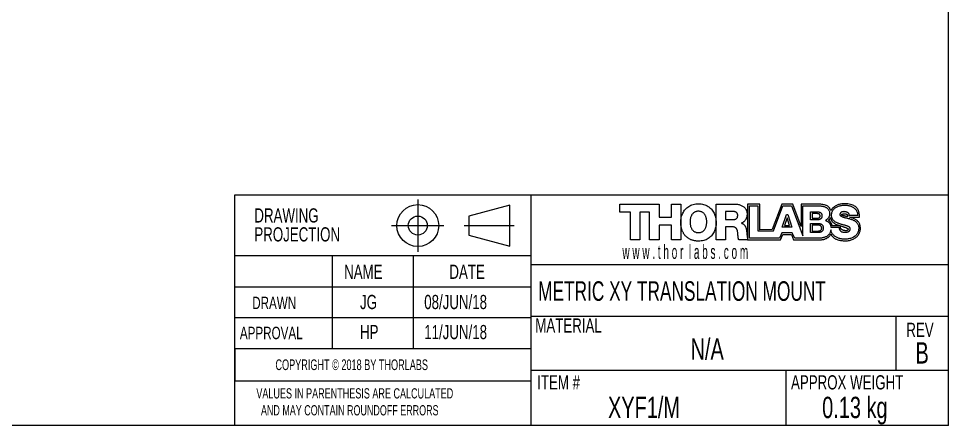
# Model space of a CAD drawing. Extents: x 0 to 278, y 1 to 215.
# Drawn here: x 139.4 to 278, y 0.9 to 61.5 of the extents above; entities that cross this region are included whole.
import ezdxf
from ezdxf.enums import TextEntityAlignment as Align

# ---------------------------------------------------------------- set-up
doc = ezdxf.new("R2010")
doc.units = 0
doc.header["$PDSIZE"] = -1
doc.linetypes.add('CENTERX2', pattern=[20.32, 12.7, -2.54, 2.54, -2.54])
doc.layers.get('0').update_dxf_attribs({"linetype": 'CONTINUOUS'})

# ---------------------------------------------------------------- blocks, each defined once
blk = doc.blocks.new('THIRD_ANGLE_PROJECTION_BLO')
at = {"color": 7, "linetype": 'CENTERX2'}
for p, q in [((101.48, 23.81), (101.48, 14.07)), ((96.6, 18.94), (106.35, 18.94)), ((110.14, 18.94), (119.45, 18.94))]:
    blk.add_line(p, q, dxfattribs=at)
at = {"color": 7, "linetype": 'CONTINUOUS'}
for p, q in [((118.62, 22.75), (111, 20.71)), ((118.62, 15.13), (118.62, 22.75)), ((111, 20.71), (111, 17.17)), ((111, 17.17), (118.62, 15.13))]:
    blk.add_line(p, q, dxfattribs=at)
for radius in [3.9, 1.77]:
    blk.add_circle((101.48, 18.94), radius, dxfattribs=at)
blk.add_point((101.48, 18.94), dxfattribs=at)
blk = doc.blocks.new('THORLABS_LOGO1')
at = {"color": 7, "linetype": 'CONTINUOUS'}
for p, q in [((30.2, 45.26), (30.2, 50.05)), ((30.2, 50.05), (53.56, 50.05)), ((53.56, 50.05), (53.56, 42.27)), ((60.91, 42.27), (60.91, 50.05)), ((60.91, 50.05), (66.5, 50.05)), ((66.5, 50.05), (66.5, 28.7)), ((87.62, 50.05), (98.55, 50.05)), ((87.62, 28.7), (87.62, 50.05)), ((106.38, 50.05), (106.37, 28.7)), ((113.64, 50.05), (106.38, 50.05)), ((113.73, 34.79), (113.64, 50.05)), ((126.78, 50.05), (121.04, 34.84)), ((133.38, 50.05), (126.78, 50.05)), ((138.3, 36.75), (133.38, 50.05)), ((147.73, 50.05), (138.3, 50.05)), ((138.3, 50.05), (138.3, 36.75)), ((36.6, 45.26), (30.2, 45.26)), ((36.6, 28.7), (36.6, 45.26)), ((47.97, 45.26), (42.18, 45.26)), ((42.18, 45.26), (42.18, 28.7)), ((47.97, 28.7), (47.97, 45.26)), ((97.65, 45.61), (93.21, 45.61)), ((93.21, 45.61), (93.21, 40.8)), ((107.51, 29.72), (107.51, 48.99)), ((107.51, 48.99), (112.53, 48.99)), ((112.53, 48.99), (112.53, 34.08)), ((121.78, 34.08), (127.39, 48.99)), ((127.39, 48.99), (132.5, 48.99)), ((132.5, 48.99), (139.3, 31.03)), ((139.3, 31.03), (139.3, 48.99)), ((139.3, 48.99), (148.33, 48.99)), ((143.88, 45.36), (148.36, 45.36)), ((143.88, 40.69), (143.88, 45.36)), ((53.56, 42.27), (60.91, 42.27)), ((93.21, 40.8), (97.89, 40.8)), ((127.07, 36.2), (129.59, 43.91)), ((129.93, 41.88), (128.42, 37.23)), ((129.59, 43.91), (130.37, 43.91)), ((131.39, 37.23), (129.93, 41.88)), ((130.37, 43.91), (132.81, 36.2)), ((148.36, 40.69), (143.88, 40.69)), ((144.86, 44.33), (144.86, 41.64)), ((147.98, 44.33), (144.86, 44.33)), ((144.86, 41.64), (147.98, 41.64)), ((171.99, 43.2), (166.97, 43.2)), ((167.19, 42.21), (173.07, 42.17)), ((60.91, 37.49), (53.56, 37.49)), ((53.56, 37.49), (53.56, 28.7)), ((60.91, 28.7), (60.91, 37.49)), ((97.44, 36.47), (93.21, 36.47)), ((93.21, 36.47), (93.21, 28.7)), ((102.69, 38.69), (102.69, 38.63)), ((112.53, 34.08), (121.78, 34.08)), ((121.04, 34.84), (113.73, 34.79)), ((132.81, 36.2), (127.07, 36.2)), ((128.42, 37.23), (131.39, 37.23)), ((143.88, 38.46), (148.85, 38.46)), ((143.88, 33.08), (143.88, 38.46)), ((144.84, 37.46), (144.84, 34)), ((148.57, 37.46), (144.84, 37.46)), ((144.84, 34), (148.57, 34)), ((156.06, 36.23), (160.86, 36.23)), ((161.57, 37.13), (156.71, 37.13)), ((42.18, 28.7), (36.6, 28.7)), ((53.56, 28.7), (47.97, 28.7)), ((66.5, 28.7), (60.91, 28.7)), ((93.21, 28.7), (87.62, 28.7)), ((106.37, 28.7), (101.19, 28.7)), ((106.37, 29.72), (106.37, 28.7)), ((106.37, 28.7), (126.07, 28.76)), ((125.34, 29.72), (107.51, 29.72)), ((126.8, 32.97), (125.34, 29.72)), ((126.07, 28.76), (127.34, 31.91)), ((133.03, 32.97), (126.8, 32.97)), ((127.34, 31.91), (132.52, 31.91)), ((132.52, 31.91), (133.73, 28.76)), ((134.47, 29.7), (133.03, 32.97)), ((133.73, 28.76), (149.68, 28.76)), ((148.57, 29.7), (134.47, 29.7)), ((148.85, 33.08), (143.88, 33.08))]:
    blk.add_line(p, q, dxfattribs=at)
at = {"color": 8, "linetype": 'CONTINUOUS'}
for points in [[(66.52, 39.13), (66.54, 39.89), (66.6, 40.64), (66.7, 41.37), (66.83, 42.08), (67.01, 42.77), (67.22, 43.45), (67.47, 44.1), (67.75, 44.72), (68.07, 45.32), (68.43, 45.9), (68.83, 46.44), (69.26, 46.96), (69.72, 47.44), (70.22, 47.89), (70.75, 48.3), (71.32, 48.68), (71.92, 49.02), (72.55, 49.32), (73.22, 49.58), (73.92, 49.79), (74.65, 49.96), (75.41, 50.09), (76.2, 50.16), (77.03, 50.19)], [(77.03, 50.19), (77.85, 50.17), (78.65, 50.09), (79.42, 49.97), (80.15, 49.8), (80.86, 49.59), (81.53, 49.33), (82.17, 49.03), (82.77, 48.69), (83.34, 48.31), (83.88, 47.9), (84.38, 47.45), (84.85, 46.96), (85.28, 46.45), (85.68, 45.9), (86.04, 45.32), (86.36, 44.72), (86.65, 44.09), (86.9, 43.43), (87.12, 42.76), (87.29, 42.06), (87.43, 41.34), (87.53, 40.61), (87.59, 39.85), (87.61, 39.09), (87.59, 38.32), (87.54, 37.57), (87.44, 36.83), (87.3, 36.11), (87.13, 35.41), (86.92, 34.74), (86.67, 34.08), (86.38, 33.45), (86.06, 32.85), (85.7, 32.27), (85.31, 31.72), (84.88, 31.2), (84.41, 30.71), (83.91, 30.26), (83.38, 29.84), (82.81, 29.46), (82.2, 29.12), (81.57, 28.82), (80.9, 28.56), (80.19, 28.35), (79.46, 28.17), (78.69, 28.05), (77.9, 27.97), (77.07, 27.95)], [(98.55, 50.05), (99.02, 50.04), (99.49, 50.01), (99.96, 49.97), (100.42, 49.9), (100.88, 49.82), (101.32, 49.71), (101.76, 49.59), (102.18, 49.45), (102.59, 49.28), (102.98, 49.09), (103.36, 48.89), (103.72, 48.66), (104.06, 48.4), (104.38, 48.13), (104.68, 47.83), (104.95, 47.51), (105.2, 47.16), (105.42, 46.79), (105.61, 46.4), (105.76, 45.98), (105.89, 45.53), (105.98, 45.06), (106.04, 44.56), (106.06, 44.04)], [(156.02, 46.19), (155.91, 46.41), (155.8, 46.63), (155.68, 46.85), (155.57, 47.07), (155.44, 47.29), (155.31, 47.51), (155.16, 47.73), (154.99, 47.95), (154.81, 48.16), (154.6, 48.37), (154.37, 48.57), (154.11, 48.76), (153.82, 48.94), (153.49, 49.12), (153.13, 49.28), (152.73, 49.43), (152.28, 49.56), (151.79, 49.69), (151.25, 49.79), (150.66, 49.88), (150.02, 49.95), (149.31, 50), (148.55, 50.04), (147.73, 50.05)], [(164.19, 50.25), (163.6, 50.24), (163.03, 50.2), (162.49, 50.15), (161.97, 50.07), (161.48, 49.97), (161.01, 49.86), (160.56, 49.72), (160.14, 49.58), (159.74, 49.42), (159.35, 49.24), (158.99, 49.06), (158.65, 48.86), (158.33, 48.66), (158.03, 48.44), (157.75, 48.23), (157.49, 48), (157.25, 47.78), (157.02, 47.55), (156.81, 47.32), (156.62, 47.08), (156.45, 46.86), (156.29, 46.63), (156.14, 46.41), (156.02, 46.19)], [(173.07, 42.17), (173.07, 42.56), (173.05, 42.98), (173.03, 43.41), (172.99, 43.84), (172.93, 44.29), (172.84, 44.74), (172.74, 45.19), (172.6, 45.64), (172.44, 46.09), (172.24, 46.53), (172.01, 46.96), (171.73, 47.37), (171.41, 47.77), (171.05, 48.15), (170.63, 48.51), (170.17, 48.84), (169.64, 49.15), (169.06, 49.42), (168.42, 49.66), (167.72, 49.87), (166.94, 50.03), (166.1, 50.15), (165.18, 50.22), (164.19, 50.25)], [(77.03, 45.73), (76.59, 45.72), (76.18, 45.67), (75.78, 45.59), (75.41, 45.48), (75.06, 45.35), (74.73, 45.19), (74.43, 45), (74.14, 44.79), (73.87, 44.56), (73.63, 44.31), (73.4, 44.04), (73.19, 43.75), (73, 43.45), (72.83, 43.13), (72.68, 42.79), (72.54, 42.45), (72.42, 42.09), (72.32, 41.72), (72.24, 41.35), (72.17, 40.96), (72.12, 40.58), (72.08, 40.19), (72.06, 39.79), (72.05, 39.39)], [(82.02, 39.39), (82.01, 39.79), (81.99, 40.19), (81.95, 40.58), (81.9, 40.96), (81.83, 41.35), (81.74, 41.72), (81.64, 42.09), (81.52, 42.45), (81.39, 42.79), (81.24, 43.13), (81.06, 43.45), (80.87, 43.75), (80.67, 44.04), (80.44, 44.31), (80.19, 44.56), (79.93, 44.79), (79.64, 45), (79.33, 45.19), (79, 45.35), (78.65, 45.48), (78.28, 45.59), (77.89, 45.67), (77.47, 45.72), (77.03, 45.73)], [(100.47, 43.31), (100.47, 43.5), (100.45, 43.69), (100.42, 43.87), (100.37, 44.03), (100.32, 44.19), (100.25, 44.34), (100.18, 44.48), (100.09, 44.61), (99.99, 44.74), (99.89, 44.85), (99.77, 44.96), (99.65, 45.06), (99.52, 45.15), (99.38, 45.23), (99.23, 45.3), (99.08, 45.37), (98.92, 45.43), (98.75, 45.48), (98.58, 45.52), (98.4, 45.55), (98.22, 45.58), (98.04, 45.6), (97.85, 45.61), (97.65, 45.61)], [(148.33, 48.99), (148.74, 48.99), (149.16, 48.98), (149.58, 48.96), (150, 48.93), (150.41, 48.88), (150.82, 48.82), (151.22, 48.75), (151.61, 48.66), (151.99, 48.55), (152.36, 48.42), (152.72, 48.27), (153.06, 48.1), (153.38, 47.92), (153.68, 47.71), (153.97, 47.47), (154.23, 47.22), (154.46, 46.93), (154.68, 46.62), (154.86, 46.29), (155.01, 45.93), (155.13, 45.53), (155.22, 45.11), (155.28, 44.66), (155.3, 44.17)], [(148.36, 45.36), (148.51, 45.35), (148.66, 45.34), (148.8, 45.33), (148.95, 45.3), (149.1, 45.27), (149.24, 45.24), (149.37, 45.19), (149.51, 45.14), (149.64, 45.08), (149.76, 45.01), (149.88, 44.93), (149.99, 44.84), (150.1, 44.75), (150.2, 44.64), (150.29, 44.53), (150.37, 44.4), (150.45, 44.27), (150.52, 44.12), (150.58, 43.96), (150.63, 43.79), (150.67, 43.61), (150.69, 43.42), (150.71, 43.22), (150.72, 43.01)], [(156.4, 43.55), (156.42, 44.06), (156.49, 44.55), (156.59, 45.01), (156.73, 45.44), (156.91, 45.85), (157.12, 46.24), (157.36, 46.6), (157.64, 46.93), (157.94, 47.25), (158.26, 47.54), (158.61, 47.8), (158.98, 48.05), (159.36, 48.27), (159.77, 48.47), (160.19, 48.65), (160.62, 48.81), (161.06, 48.95), (161.51, 49.07), (161.97, 49.17), (162.43, 49.25), (162.89, 49.31), (163.35, 49.36), (163.81, 49.38), (164.26, 49.39)], [(163.86, 45.52), (163.72, 45.52), (163.58, 45.51), (163.44, 45.5), (163.3, 45.48), (163.16, 45.46), (163.02, 45.44), (162.89, 45.41), (162.75, 45.37), (162.62, 45.33), (162.49, 45.28), (162.36, 45.23), (162.24, 45.17), (162.12, 45.1), (162.01, 45.03), (161.91, 44.95), (161.82, 44.86), (161.73, 44.77), (161.66, 44.67), (161.59, 44.56), (161.53, 44.44), (161.49, 44.31), (161.46, 44.17), (161.44, 44.03), (161.43, 43.88)], [(166.97, 43.2), (166.97, 43.42), (166.95, 43.62), (166.92, 43.81), (166.87, 43.98), (166.81, 44.15), (166.73, 44.3), (166.64, 44.45), (166.54, 44.58), (166.43, 44.7), (166.3, 44.82), (166.17, 44.92), (166.02, 45.02), (165.87, 45.1), (165.71, 45.18), (165.54, 45.25), (165.37, 45.31), (165.19, 45.36), (165.01, 45.4), (164.82, 45.44), (164.63, 45.47), (164.44, 45.49), (164.25, 45.51), (164.05, 45.51), (163.86, 45.52)], [(164.26, 49.39), (164.74, 49.38), (165.22, 49.35), (165.7, 49.3), (166.17, 49.23), (166.63, 49.15), (167.09, 49.03), (167.53, 48.9), (167.97, 48.75), (168.39, 48.58), (168.8, 48.38), (169.19, 48.16), (169.56, 47.92), (169.91, 47.66), (170.24, 47.37), (170.55, 47.07), (170.83, 46.73), (171.09, 46.38), (171.31, 46), (171.51, 45.59), (171.68, 45.17), (171.81, 44.71), (171.91, 44.24), (171.97, 43.73), (171.99, 43.2)], [(77.07, 27.95), (76.65, 27.95), (76.24, 27.97), (75.83, 28), (75.44, 28.05), (75.05, 28.11), (74.67, 28.17), (74.3, 28.25), (73.93, 28.35), (73.58, 28.45), (73.23, 28.56), (72.89, 28.69), (72.56, 28.82), (72.24, 28.97), (71.92, 29.13), (71.62, 29.29), (71.32, 29.47), (71.03, 29.66), (70.75, 29.85), (70.48, 30.06), (70.21, 30.27), (69.96, 30.49), (69.71, 30.72), (69.47, 30.96), (69.24, 31.21), (69.03, 31.47), (68.81, 31.73), (68.61, 32), (68.42, 32.28), (68.24, 32.57), (68.06, 32.86), (67.89, 33.16), (67.74, 33.47), (67.59, 33.78), (67.45, 34.1), (67.32, 34.43), (67.2, 34.76), (67.09, 35.1), (66.99, 35.44), (66.9, 35.79), (66.82, 36.14), (66.75, 36.5), (66.69, 36.86), (66.64, 37.23), (66.59, 37.6), (66.56, 37.98), (66.54, 38.36), (66.52, 38.74), (66.52, 39.13)], [(72.05, 39.39), (72.06, 39), (72.08, 38.6), (72.12, 38.21), (72.17, 37.82), (72.24, 37.44), (72.32, 37.07), (72.42, 36.7), (72.54, 36.34), (72.68, 36), (72.83, 35.66), (73, 35.34), (73.19, 35.04), (73.4, 34.75), (73.63, 34.48), (73.87, 34.23), (74.14, 33.99), (74.43, 33.79), (74.73, 33.6), (75.06, 33.44), (75.41, 33.31), (75.78, 33.2), (76.18, 33.12), (76.59, 33.07), (77.03, 33.06)], [(77.03, 33.06), (77.47, 33.07), (77.89, 33.12), (78.28, 33.2), (78.65, 33.31), (79, 33.44), (79.33, 33.6), (79.64, 33.79), (79.93, 33.99), (80.19, 34.23), (80.44, 34.48), (80.67, 34.75), (80.87, 35.04), (81.06, 35.34), (81.24, 35.66), (81.39, 36), (81.52, 36.34), (81.64, 36.7), (81.74, 37.07), (81.83, 37.44), (81.9, 37.82), (81.95, 38.21), (81.99, 38.6), (82.01, 39), (82.02, 39.39)], [(97.89, 40.8), (98.1, 40.8), (98.3, 40.82), (98.49, 40.84), (98.67, 40.87), (98.84, 40.92), (99, 40.97), (99.16, 41.02), (99.31, 41.09), (99.45, 41.17), (99.58, 41.25), (99.7, 41.35), (99.81, 41.45), (99.92, 41.56), (100.01, 41.68), (100.1, 41.81), (100.18, 41.94), (100.25, 42.09), (100.31, 42.24), (100.36, 42.4), (100.4, 42.56), (100.43, 42.74), (100.45, 42.92), (100.47, 43.11), (100.47, 43.31)], [(106.06, 44.04), (106.05, 43.75), (106.03, 43.47), (106.01, 43.18), (105.96, 42.9), (105.91, 42.62), (105.85, 42.35), (105.77, 42.08), (105.69, 41.82), (105.59, 41.56), (105.48, 41.31), (105.35, 41.06), (105.22, 40.82), (105.07, 40.59), (104.92, 40.37), (104.75, 40.15), (104.57, 39.95), (104.37, 39.75), (104.17, 39.56), (103.95, 39.39), (103.73, 39.22), (103.49, 39.07), (103.23, 38.93), (102.97, 38.8), (102.69, 38.69)], [(149.63, 42.98), (149.63, 43.1), (149.62, 43.22), (149.6, 43.33), (149.57, 43.43), (149.53, 43.53), (149.49, 43.62), (149.45, 43.7), (149.39, 43.78), (149.33, 43.85), (149.27, 43.92), (149.2, 43.98), (149.12, 44.04), (149.05, 44.09), (148.96, 44.13), (148.88, 44.17), (148.79, 44.21), (148.69, 44.24), (148.6, 44.26), (148.5, 44.29), (148.4, 44.3), (148.3, 44.32), (148.19, 44.32), (148.09, 44.33), (147.98, 44.33)], [(147.98, 41.64), (148.07, 41.64), (148.16, 41.65), (148.25, 41.65), (148.35, 41.67), (148.44, 41.69), (148.53, 41.71), (148.63, 41.73), (148.72, 41.76), (148.81, 41.8), (148.9, 41.84), (148.99, 41.88), (149.07, 41.93), (149.15, 41.99), (149.22, 42.05), (149.29, 42.11), (149.36, 42.18), (149.42, 42.26), (149.47, 42.34), (149.52, 42.43), (149.56, 42.53), (149.59, 42.63), (149.61, 42.74), (149.63, 42.85), (149.63, 42.98)], [(150.72, 43.01), (150.71, 42.79), (150.69, 42.59), (150.66, 42.41), (150.61, 42.23), (150.55, 42.07), (150.49, 41.91), (150.41, 41.77), (150.33, 41.63), (150.23, 41.51), (150.13, 41.4), (150.02, 41.29), (149.91, 41.2), (149.79, 41.11), (149.67, 41.03), (149.54, 40.96), (149.41, 40.9), (149.28, 40.85), (149.14, 40.81), (149.01, 40.77), (148.88, 40.74), (148.74, 40.72), (148.61, 40.7), (148.48, 40.69), (148.36, 40.69)], [(155.3, 44.17), (155.29, 43.96), (155.28, 43.75), (155.25, 43.54), (155.21, 43.34), (155.17, 43.14), (155.11, 42.95), (155.05, 42.76), (154.97, 42.57), (154.89, 42.39), (154.8, 42.21), (154.7, 42.04), (154.59, 41.87), (154.48, 41.71), (154.36, 41.55), (154.23, 41.4), (154.09, 41.25), (153.94, 41.11), (153.79, 40.98), (153.63, 40.85), (153.47, 40.73), (153.3, 40.61), (153.12, 40.5), (152.94, 40.39), (152.76, 40.3)], [(152.76, 40.3), (152.99, 40.22), (153.22, 40.14), (153.44, 40.05), (153.65, 39.94), (153.85, 39.83), (154.05, 39.71), (154.24, 39.57), (154.42, 39.43), (154.59, 39.29), (154.75, 39.13), (154.91, 38.97), (155.05, 38.79), (155.19, 38.61), (155.32, 38.43), (155.44, 38.23), (155.55, 38.03), (155.65, 37.83), (155.74, 37.62), (155.81, 37.4), (155.88, 37.18), (155.94, 36.95), (155.99, 36.71), (156.03, 36.48), (156.06, 36.23)], [(154.65, 40.38), (154.7, 40.44), (154.76, 40.5), (154.81, 40.55), (154.87, 40.61), (154.92, 40.67), (154.98, 40.73), (155.04, 40.79), (155.1, 40.86), (155.15, 40.92), (155.21, 40.98), (155.27, 41.05), (155.33, 41.12), (155.38, 41.19), (155.44, 41.26), (155.49, 41.33), (155.54, 41.41), (155.59, 41.49), (155.63, 41.57), (155.68, 41.65), (155.72, 41.73), (155.76, 41.82), (155.79, 41.91), (155.82, 42.01), (155.85, 42.11)], [(156.71, 37.13), (156.71, 37.31), (156.69, 37.49), (156.66, 37.66), (156.61, 37.84), (156.56, 38.01), (156.5, 38.18), (156.43, 38.34), (156.36, 38.5), (156.27, 38.66), (156.18, 38.81), (156.08, 38.96), (155.98, 39.1), (155.88, 39.24), (155.77, 39.37), (155.66, 39.5), (155.54, 39.63), (155.43, 39.74), (155.31, 39.85), (155.2, 39.96), (155.08, 40.06), (154.97, 40.15), (154.86, 40.23), (154.76, 40.31), (154.65, 40.38)], [(155.85, 42.11), (155.86, 41.83), (155.89, 41.55), (155.95, 41.29), (156.02, 41.02), (156.11, 40.77), (156.22, 40.52), (156.35, 40.28), (156.5, 40.04), (156.66, 39.82), (156.84, 39.59), (157.03, 39.38), (157.24, 39.18), (157.47, 38.98), (157.7, 38.79), (157.95, 38.61), (158.21, 38.44), (158.48, 38.27), (158.76, 38.12), (159.05, 37.97), (159.35, 37.84), (159.66, 37.71), (159.98, 37.6), (160.3, 37.49), (160.63, 37.39)], [(162.05, 38.01), (161.7, 38.11), (161.36, 38.22), (161.02, 38.33), (160.67, 38.45), (160.34, 38.57), (160, 38.71), (159.68, 38.85), (159.36, 39.01), (159.05, 39.18), (158.75, 39.36), (158.47, 39.55), (158.19, 39.75), (157.93, 39.97), (157.69, 40.21), (157.46, 40.46), (157.25, 40.72), (157.06, 41.01), (156.9, 41.31), (156.75, 41.63), (156.63, 41.97), (156.53, 42.33), (156.46, 42.72), (156.42, 43.12), (156.4, 43.55)], [(161.43, 43.88), (161.44, 43.7), (161.49, 43.53), (161.55, 43.37), (161.65, 43.23), (161.77, 43.09), (161.91, 42.97), (162.07, 42.85), (162.25, 42.74), (162.46, 42.63), (162.68, 42.53), (162.92, 42.44), (163.17, 42.35), (163.44, 42.26), (163.72, 42.18), (164.02, 42.1), (164.32, 42.02), (164.64, 41.94), (164.96, 41.86), (165.29, 41.78), (165.63, 41.7), (165.97, 41.62), (166.32, 41.53), (166.67, 41.44), (167.02, 41.35)], [(162.51, 43.83), (162.52, 43.87), (162.54, 43.9), (162.57, 43.93), (162.6, 43.95), (162.65, 43.98), (162.71, 44.01), (162.77, 44.03), (162.84, 44.06), (162.91, 44.08), (162.99, 44.1), (163.08, 44.12), (163.17, 44.14), (163.26, 44.16), (163.35, 44.17), (163.45, 44.19), (163.54, 44.2), (163.64, 44.21), (163.73, 44.22), (163.83, 44.23), (163.92, 44.23), (164.01, 44.24), (164.09, 44.24), (164.17, 44.24), (164.24, 44.24)], [(165.91, 42.47), (165.59, 42.56), (165.29, 42.63), (165, 42.7), (164.73, 42.77), (164.48, 42.83), (164.25, 42.89), (164.04, 42.95), (163.84, 43), (163.66, 43.05), (163.5, 43.1), (163.35, 43.15), (163.21, 43.19), (163.09, 43.24), (162.98, 43.28), (162.88, 43.33), (162.8, 43.38), (162.73, 43.43), (162.67, 43.48), (162.62, 43.53), (162.58, 43.58), (162.55, 43.64), (162.53, 43.7), (162.52, 43.77), (162.51, 43.83)], [(164.24, 44.24), (164.38, 44.24), (164.51, 44.23), (164.64, 44.22), (164.75, 44.21), (164.86, 44.19), (164.96, 44.17), (165.06, 44.15), (165.15, 44.13), (165.23, 44.1), (165.31, 44.07), (165.38, 44.04), (165.44, 44.01), (165.5, 43.97), (165.56, 43.92), (165.6, 43.88), (165.65, 43.83), (165.69, 43.77), (165.72, 43.72), (165.76, 43.65), (165.78, 43.59), (165.81, 43.52), (165.83, 43.44), (165.85, 43.36), (165.86, 43.28)], [(165.86, 43.28), (165.87, 43.24), (165.87, 43.21), (165.88, 43.18), (165.88, 43.15), (165.89, 43.12), (165.89, 43.09), (165.89, 43.06), (165.9, 43.03), (165.9, 43), (165.9, 42.97), (165.9, 42.94), (165.91, 42.91), (165.91, 42.88), (165.91, 42.84), (165.91, 42.81), (165.91, 42.78), (165.91, 42.75), (165.91, 42.71), (165.91, 42.68), (165.91, 42.64), (165.91, 42.6), (165.91, 42.56), (165.91, 42.52), (165.91, 42.47)], [(167.02, 41.35), (167.37, 41.25), (167.72, 41.14), (168.06, 41.03), (168.4, 40.91), (168.74, 40.78), (169.07, 40.64), (169.39, 40.49), (169.71, 40.33), (170.01, 40.16), (170.31, 39.98), (170.59, 39.79), (170.86, 39.58), (171.12, 39.36), (171.36, 39.13), (171.58, 38.88), (171.78, 38.61), (171.97, 38.33), (172.13, 38.02), (172.27, 37.7), (172.39, 37.36), (172.49, 37.01), (172.56, 36.63), (172.6, 36.23), (172.61, 35.8)], [(167.34, 42.17), (167.33, 42.17), (167.32, 42.17), (167.32, 42.18), (167.31, 42.18), (167.3, 42.18), (167.3, 42.18), (167.29, 42.18), (167.29, 42.18), (167.28, 42.19), (167.27, 42.19), (167.27, 42.19), (167.26, 42.19), (167.26, 42.19), (167.25, 42.19), (167.24, 42.19), (167.24, 42.2), (167.23, 42.2), (167.23, 42.2), (167.22, 42.2), (167.21, 42.2), (167.21, 42.2), (167.2, 42.21), (167.2, 42.21), (167.19, 42.21)], [(173.62, 35.45), (173.6, 35.96), (173.57, 36.45), (173.5, 36.9), (173.42, 37.34), (173.31, 37.75), (173.18, 38.13), (173.02, 38.5), (172.85, 38.84), (172.65, 39.16), (172.43, 39.46), (172.18, 39.74), (171.92, 40.01), (171.64, 40.26), (171.34, 40.49), (171.02, 40.71), (170.68, 40.91), (170.32, 41.1), (169.94, 41.28), (169.55, 41.45), (169.14, 41.61), (168.71, 41.76), (168.27, 41.91), (167.81, 42.04), (167.34, 42.17)], [(100.56, 32.11), (100.54, 32.38), (100.52, 32.65), (100.49, 32.91), (100.46, 33.18), (100.42, 33.44), (100.38, 33.7), (100.33, 33.95), (100.27, 34.2), (100.2, 34.43), (100.12, 34.67), (100.03, 34.89), (99.93, 35.1), (99.81, 35.3), (99.68, 35.48), (99.54, 35.66), (99.38, 35.82), (99.2, 35.96), (99.01, 36.09), (98.8, 36.21), (98.57, 36.3), (98.32, 36.37), (98.05, 36.43), (97.76, 36.46), (97.44, 36.47)], [(102.69, 38.63), (102.97, 38.55), (103.23, 38.45), (103.48, 38.33), (103.71, 38.2), (103.92, 38.05), (104.12, 37.89), (104.31, 37.71), (104.48, 37.51), (104.64, 37.31), (104.79, 37.09), (104.92, 36.86), (105.04, 36.63), (105.16, 36.39), (105.26, 36.14), (105.35, 35.88), (105.43, 35.62), (105.51, 35.36), (105.57, 35.09), (105.63, 34.83), (105.68, 34.56), (105.73, 34.29), (105.76, 34.03), (105.79, 33.77), (105.82, 33.51)], [(105.82, 33.51), (105.83, 33.42), (105.83, 33.32), (105.84, 33.21), (105.85, 33.09), (105.87, 32.96), (105.88, 32.81), (105.89, 32.67), (105.91, 32.51), (105.92, 32.35), (105.94, 32.18), (105.96, 32.01), (105.98, 31.83), (106, 31.65), (106.02, 31.47), (106.05, 31.29), (106.07, 31.11), (106.1, 30.92), (106.13, 30.74), (106.17, 30.56), (106.2, 30.38), (106.24, 30.21), (106.28, 30.04), (106.32, 29.87), (106.37, 29.72)], [(150.53, 35.71), (150.53, 35.87), (150.52, 36.02), (150.49, 36.17), (150.46, 36.3), (150.42, 36.42), (150.37, 36.54), (150.31, 36.65), (150.25, 36.75), (150.18, 36.84), (150.1, 36.93), (150.02, 37.01), (149.93, 37.08), (149.84, 37.14), (149.74, 37.2), (149.63, 37.25), (149.53, 37.3), (149.41, 37.34), (149.3, 37.37), (149.18, 37.4), (149.06, 37.42), (148.94, 37.44), (148.82, 37.45), (148.69, 37.45), (148.57, 37.46)], [(148.57, 34), (148.67, 34), (148.78, 34.01), (148.89, 34.02), (149, 34.03), (149.11, 34.06), (149.22, 34.08), (149.34, 34.12), (149.45, 34.15), (149.55, 34.2), (149.66, 34.25), (149.76, 34.31), (149.86, 34.37), (149.96, 34.44), (150.05, 34.52), (150.13, 34.6), (150.21, 34.7), (150.28, 34.79), (150.34, 34.9), (150.4, 35.02), (150.45, 35.14), (150.48, 35.27), (150.51, 35.41), (150.53, 35.56), (150.53, 35.71)], [(156, 34.65), (155.92, 34.21), (155.82, 33.78), (155.69, 33.39), (155.53, 33.01), (155.36, 32.66), (155.15, 32.33), (154.93, 32.02), (154.69, 31.74), (154.42, 31.47), (154.13, 31.23), (153.83, 31), (153.51, 30.8), (153.17, 30.61), (152.82, 30.44), (152.45, 30.3), (152.06, 30.17), (151.66, 30.05), (151.25, 29.95), (150.83, 29.87), (150.4, 29.81), (149.95, 29.76), (149.5, 29.72), (149.04, 29.7), (148.57, 29.7)], [(148.85, 38.46), (149.02, 38.45), (149.19, 38.44), (149.35, 38.42), (149.51, 38.4), (149.67, 38.36), (149.83, 38.32), (149.98, 38.27), (150.13, 38.21), (150.27, 38.14), (150.41, 38.06), (150.54, 37.97), (150.67, 37.87), (150.78, 37.76), (150.9, 37.64), (151, 37.5), (151.09, 37.36), (151.18, 37.2), (151.25, 37.03), (151.32, 36.85), (151.37, 36.66), (151.42, 36.45), (151.45, 36.23), (151.47, 36), (151.47, 35.75)], [(151.47, 35.75), (151.46, 35.51), (151.44, 35.28), (151.41, 35.06), (151.36, 34.86), (151.29, 34.67), (151.22, 34.49), (151.13, 34.32), (151.04, 34.17), (150.93, 34.02), (150.82, 33.89), (150.7, 33.77), (150.58, 33.66), (150.44, 33.56), (150.31, 33.48), (150.17, 33.4), (150.02, 33.33), (149.87, 33.27), (149.73, 33.22), (149.58, 33.17), (149.43, 33.14), (149.28, 33.11), (149.13, 33.09), (148.99, 33.08), (148.85, 33.08)], [(164.21, 29.12), (163.72, 29.13), (163.24, 29.16), (162.76, 29.21), (162.3, 29.27), (161.83, 29.36), (161.38, 29.46), (160.94, 29.58), (160.51, 29.72), (160.09, 29.88), (159.69, 30.06), (159.3, 30.26), (158.93, 30.48), (158.57, 30.72), (158.23, 30.97), (157.91, 31.25), (157.6, 31.55), (157.32, 31.86), (157.06, 32.2), (156.82, 32.56), (156.61, 32.94), (156.41, 33.34), (156.25, 33.75), (156.11, 34.19), (156, 34.65)], [(160.63, 37.39), (160.67, 37.38), (160.71, 37.37), (160.74, 37.36), (160.78, 37.35), (160.82, 37.34), (160.86, 37.33), (160.9, 37.32), (160.94, 37.31), (160.98, 37.3), (161.02, 37.28), (161.06, 37.27), (161.1, 37.26), (161.14, 37.25), (161.18, 37.24), (161.22, 37.23), (161.26, 37.22), (161.3, 37.21), (161.33, 37.2), (161.37, 37.18), (161.41, 37.17), (161.45, 37.16), (161.49, 37.15), (161.53, 37.14), (161.57, 37.13)], [(160.86, 36.23), (160.88, 35.96), (160.91, 35.7), (160.96, 35.46), (161.02, 35.23), (161.09, 35.01), (161.18, 34.81), (161.27, 34.63), (161.38, 34.45), (161.5, 34.29), (161.63, 34.15), (161.77, 34.01), (161.92, 33.89), (162.09, 33.78), (162.26, 33.68), (162.44, 33.6), (162.64, 33.52), (162.84, 33.45), (163.05, 33.4), (163.27, 33.35), (163.5, 33.31), (163.74, 33.28), (163.99, 33.26), (164.24, 33.25), (164.51, 33.25)], [(161.7, 37.09), (162, 37), (162.29, 36.92), (162.59, 36.83), (162.88, 36.74), (163.16, 36.65), (163.44, 36.56), (163.72, 36.47), (163.98, 36.38), (164.24, 36.29), (164.49, 36.2), (164.72, 36.11), (164.95, 36.02), (165.16, 35.94), (165.36, 35.85), (165.54, 35.77), (165.71, 35.68), (165.86, 35.6), (165.99, 35.52), (166.1, 35.45), (166.19, 35.37), (166.26, 35.3), (166.31, 35.23), (166.33, 35.16), (166.33, 35.1)], [(163.61, 34.38), (163.38, 34.45), (163.18, 34.52), (162.99, 34.6), (162.81, 34.68), (162.66, 34.77), (162.52, 34.86), (162.39, 34.96), (162.28, 35.06), (162.18, 35.16), (162.09, 35.27), (162.02, 35.38), (161.95, 35.5), (161.9, 35.62), (161.85, 35.74), (161.81, 35.86), (161.78, 35.99), (161.76, 36.12), (161.74, 36.25), (161.72, 36.39), (161.71, 36.52), (161.71, 36.66), (161.71, 36.8), (161.7, 36.95), (161.7, 37.09)], [(167.59, 35.21), (167.57, 35.42), (167.53, 35.61), (167.46, 35.79), (167.37, 35.95), (167.25, 36.11), (167.11, 36.25), (166.95, 36.39), (166.77, 36.52), (166.57, 36.64), (166.35, 36.75), (166.11, 36.85), (165.86, 36.95), (165.6, 37.05), (165.32, 37.14), (165.03, 37.23), (164.72, 37.31), (164.41, 37.4), (164.09, 37.48), (163.76, 37.56), (163.43, 37.65), (163.09, 37.73), (162.74, 37.82), (162.4, 37.91), (162.05, 38.01)], [(166.33, 35.1), (166.29, 34.99), (166.26, 34.88), (166.21, 34.78), (166.17, 34.69), (166.11, 34.6), (166.05, 34.52), (165.99, 34.45), (165.91, 34.39), (165.83, 34.33), (165.75, 34.28), (165.65, 34.24), (165.55, 34.2), (165.44, 34.18), (165.32, 34.16), (165.19, 34.15), (165.06, 34.14), (164.91, 34.15), (164.76, 34.16), (164.59, 34.18), (164.42, 34.2), (164.23, 34.24), (164.03, 34.28), (163.83, 34.33), (163.61, 34.38)], [(172.61, 35.8), (172.59, 35.21), (172.53, 34.65), (172.43, 34.12), (172.29, 33.62), (172.11, 33.15), (171.9, 32.7), (171.65, 32.29), (171.38, 31.91), (171.07, 31.55), (170.74, 31.22), (170.38, 30.91), (170, 30.64), (169.6, 30.38), (169.18, 30.16), (168.73, 29.95), (168.27, 29.77), (167.8, 29.62), (167.31, 29.48), (166.81, 29.37), (166.31, 29.28), (165.79, 29.21), (165.27, 29.16), (164.74, 29.13), (164.21, 29.12)], [(164.51, 33.25), (164.7, 33.25), (164.89, 33.26), (165.07, 33.27), (165.26, 33.29), (165.45, 33.32), (165.63, 33.35), (165.81, 33.39), (165.98, 33.44), (166.15, 33.49), (166.31, 33.55), (166.47, 33.62), (166.62, 33.69), (166.76, 33.78), (166.89, 33.87), (167.01, 33.96), (167.13, 34.07), (167.23, 34.18), (167.32, 34.3), (167.4, 34.43), (167.47, 34.57), (167.52, 34.72), (167.56, 34.87), (167.58, 35.04), (167.59, 35.21)], [(164.59, 28.16), (165.23, 28.18), (165.86, 28.23), (166.47, 28.31), (167.06, 28.42), (167.63, 28.55), (168.19, 28.72), (168.72, 28.91), (169.23, 29.13), (169.72, 29.38), (170.19, 29.65), (170.63, 29.94), (171.05, 30.25), (171.44, 30.59), (171.8, 30.95), (172.13, 31.32), (172.43, 31.72), (172.7, 32.13), (172.93, 32.56), (173.14, 33.01), (173.31, 33.47), (173.44, 33.95), (173.54, 34.43), (173.6, 34.94), (173.62, 35.45)], [(101.19, 28.7), (101.14, 28.8), (101.08, 28.9), (101.03, 29.03), (100.98, 29.16), (100.94, 29.3), (100.9, 29.45), (100.86, 29.61), (100.83, 29.77), (100.8, 29.93), (100.77, 30.1), (100.74, 30.28), (100.72, 30.45), (100.7, 30.62), (100.68, 30.79), (100.66, 30.96), (100.65, 31.12), (100.63, 31.27), (100.62, 31.42), (100.61, 31.56), (100.6, 31.7), (100.59, 31.82), (100.58, 31.93), (100.57, 32.02), (100.56, 32.11)], [(149.68, 28.76), (150.03, 28.77), (150.38, 28.8), (150.73, 28.84), (151.07, 28.89), (151.41, 28.96), (151.75, 29.03), (152.08, 29.12), (152.4, 29.22), (152.71, 29.33), (153.01, 29.45), (153.31, 29.58), (153.59, 29.73), (153.87, 29.88), (154.13, 30.04), (154.38, 30.21), (154.62, 30.4), (154.84, 30.59), (155.06, 30.78), (155.25, 30.99), (155.43, 31.21), (155.6, 31.43), (155.74, 31.66), (155.87, 31.9), (155.98, 32.14)], [(155.98, 32.14), (156.09, 31.9), (156.21, 31.65), (156.36, 31.4), (156.53, 31.16), (156.71, 30.92), (156.92, 30.68), (157.15, 30.45), (157.4, 30.23), (157.68, 30.01), (157.97, 29.8), (158.29, 29.6), (158.63, 29.41), (159, 29.23), (159.39, 29.06), (159.8, 28.9), (160.23, 28.75), (160.69, 28.62), (161.17, 28.51), (161.68, 28.41), (162.21, 28.32), (162.77, 28.25), (163.35, 28.2), (163.96, 28.17), (164.59, 28.16)]]:
    blk.add_lwpolyline(points, dxfattribs=at)
blk = doc.blocks.new('SW_NOTE_0')
at = {"color": 0, "linetype": 'CONTINUOUS'}
for s, width, p in [('VALUES IN PARENTHESIS ARE CALCULATED', 0.661111, (0, 0)), ('AND MAY CONTAIN ROUNDOFF ERRORS', 0.654839, (0.69, -2.52))]:
    blk.add_text(s, height=1.524, dxfattribs=dict(at, width=width)).set_placement(p, align=Align.BOTTOM_LEFT)
blk = doc.blocks.new('SW_NOTE_1')
at = {"color": 0, "linetype": 'CONTINUOUS', "width": 0.7}
for s, p in [('DRAWING', (0, 0)), ('PROJECTION', (0, -2.82))]:
    blk.add_text(s, height=2.117, dxfattribs=at).set_placement(p, align=Align.BOTTOM_LEFT)

msp = doc.modelspace()

# ---------------------------------------------------------------- linework, layer by layer
at = {"color": 7, "linetype": 'CONTINUOUS'}
for p, q in [((277.9892, 0.9032), (277.9892, 214.6454)), ((277.9892, 35.2395), (277.9892, 50.0331)), ((171.6328, 7.5627), (171.6328, 35.2395)), ((171.6328, 35.2395), (215.7428, 35.2395)), ((215.7428, 35.2395), (215.7428, 0.9032)), ((215.7428, 35.2395), (277.9892, 35.2395)), ((171.6328, 12.2959), (171.6328, 26.1661)), ((171.6328, 0.9032), (171.6328, 26.1661)), ((215.7428, 26.1661), (171.6328, 26.1661)), ((186.1338, 26.1661), (186.1338, 12.2959)), ((198.2146, 26.1661), (198.2146, 12.2959)), ((215.7428, 24.8927), (277.9892, 24.8927)), ((215.7428, 21.4874), (171.6328, 21.4874)), ((215.7428, 16.9217), (171.6328, 16.9217)), ((215.7428, 17.1605), (277.9892, 17.1605)), ((270.1684, 17.1605), (270.1684, 9.1409)), ((215.7428, 12.2959), (171.6328, 12.2959)), ((171.6328, 12.2959), (171.6328, 7.5627)), ((215.7428, 9.1409), (277.9892, 9.1409)), ((253.749, 9.1409), (253.749, 0.9032)), ((171.6328, 7.5627), (215.7428, 7.5627)), ((277.9892, 0.9032), (1.5794, 0.9032))]:
    msp.add_line(p, q, dxfattribs=at)

# ---------------------------------------------------------------- block references
for name, p in [('SW_NOTE_1', (174.5484, 30.4835)), ('SW_NOTE_0', (174.843, 4.4559))]:
    msp.add_blockref(name, p, dxfattribs=at)
for name, p, xscale, yscale, zscale in [('THIRD_ANGLE_PROJECTION_BLO', (117.7262, 15.5162), 0.8, 0.8, 0.8), ('THORLABS_LOGO1', (221.4689, 21.359), 0.25, 0.25, 0.25)]:
    msp.add_blockref(name, p, dxfattribs=dict(at, xscale=xscale, yscale=yscale, zscale=zscale))

# ---------------------------------------------------------------- texts
for s, height, width, p in [('w w w . t h o r  l a b s . c o m', 2.116667, 0.525, (229.4029, 25.0672)), ('NAME', 2.11667, 0.7, (187.9274, 22.0936)), ('DATE', 2.11667, 0.7, (203.6145, 22.0936)), ('METRIC XY TRANSLATION MOUNT', 2.910417, 0.661111, (216.844, 18.5868)), ('DRAWN', 1.85208, 0.7, (174.2309, 17.6671)), ('JG', 2.11667, 0.7, (190.2959, 17.5892)), ('08/JUN/18', 2.11667, 0.7, (199.8662, 17.5892)), ('MATERIAL', 2.11667, 0.7, (216.42, 14.0958)), ('APPROVAL', 1.85208, 0.7, (172.396, 13.1913)), ('HP', 2.11667, 0.7, (190.2959, 13.1134)), ('11/JUN/18', 2.11667, 0.7, (199.8662, 13.1134)), ('REV', 2.11667, 0.7, (271.7161, 13.4386)), ('N/A', 3.175, 0.7, (239.5578, 9.732)), ('B', 3.175, 0.7, (273.0849, 9.1631)), ('COPYRIGHT © 2018 BY THORLABS ', 1.5875, 0.639655, (177.6926, 8.6678)), ('ITEM #', 2.11667, 0.7, (216.7004, 5.621)), ('APPROX WEIGHT', 2.116667, 0.7, (254.5318, 5.621)), ('XYF1/M', 3.175, 0.7, (227.2533, 1.0379)), ('0.13 kg', 3.175, 0.7, (259.1729, 1.0379))]:
    msp.add_text(s, height=height, dxfattribs=dict(at, width=width)).set_placement(p, align=Align.BOTTOM_LEFT)

doc.saveas('drawing.dxf')
